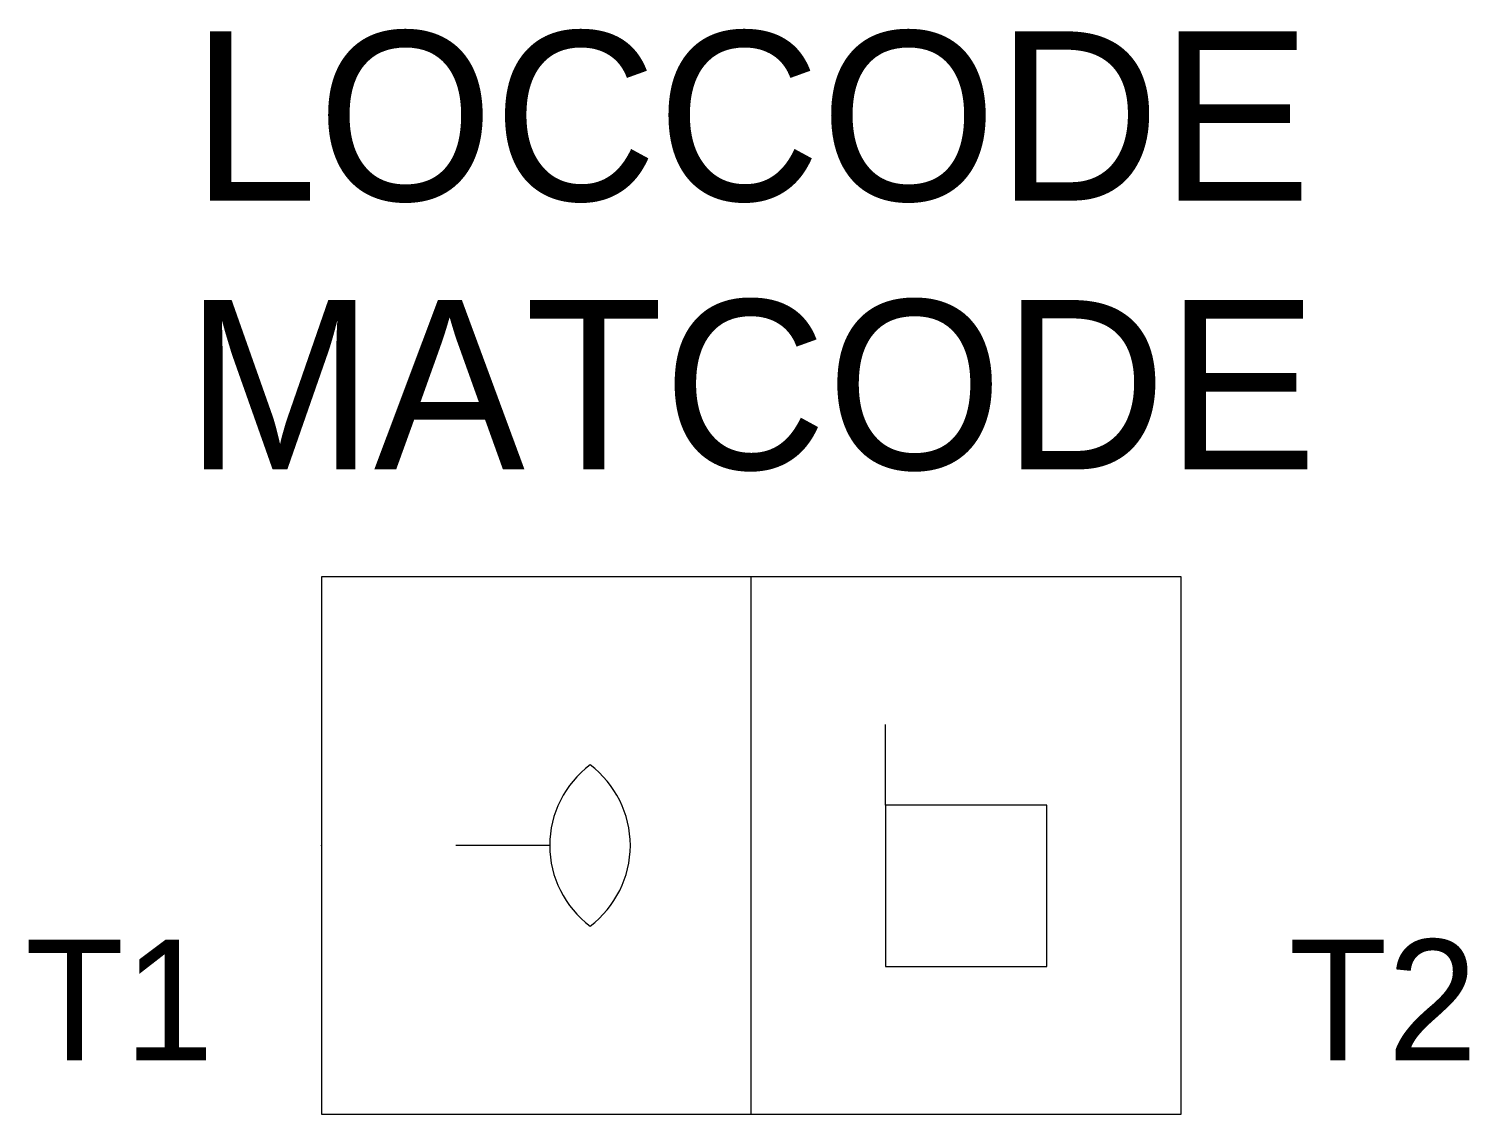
# Model space of a CAD drawing. Extents: x -13.4 to 13.4, y -5 to 15.2.
import ezdxf
from ezdxf.enums import TextEntityAlignment as Align

# ---------------------------------------------------------------- set-up
doc = ezdxf.new("R2010")
doc.units = 0
doc.layers.get('0').update_dxf_attribs({"linetype": 'CONTINUOUS'})
doc.layers.add('C', color=6, linetype='CONTINUOUS')
doc.layers.add('T2', color=1, linetype='CONTINUOUS')

msp = doc.modelspace()

# ---------------------------------------------------------------- linework, layer by layer
at = {"color": 0, "linetype": 'CONTINUOUS'}
for p, q in [((-8, 5), (-8, -5)), ((8, 5), (-8, 5)), ((0, -5), (0, 5)), ((8, -5), (8, 5)), ((-8, -5), (8, -5))]:
    msp.add_line(p, q, dxfattribs=at)
at = {"color": 0}
for p, q in [((2.5, 0.75), (2.5, 2.25)), ((-3.75, 0), (-5.5, 0))]:
    msp.add_line(p, q, dxfattribs=at)
msp.add_lwpolyline([(2.5, 0.75), (2.5, -2.25), (5.5, -2.25), (5.5, 0.75)], close=True, dxfattribs=at)
for centre, start, end in [((-1.875, 0), 126.8699, 233.1301), ((-4.125, 0), 306.8699, 53.1301)]:
    msp.add_arc(centre, 1.875, start, end, dxfattribs=at)
at = {"layer": 'C', "color": 0, "linetype": 'CONTINUOUS'}
msp.add_point((-8, 0), dxfattribs=at)

# ---------------------------------------------------------------- texts
at = {"color": 0, "linetype": 'CONTINUOUS'}
for tag, p in [('LOCCODE', (0, 12)), ('MATCODE', (0, 7))]:
    msp.add_attdef(tag, text='', height=3.15, dxfattribs=at).set_placement(p, align=Align.CENTER)
at = {"layer": 'T2', "color": 0, "linetype": 'CONTINUOUS'}
msp.add_attdef('T1', text='', height=2.25, dxfattribs=at).set_placement((-10, -4), align=Align.RIGHT)
msp.add_attdef('T2', (10, -4), '', height=2.25, dxfattribs=at)

doc.saveas('drawing.dxf')
